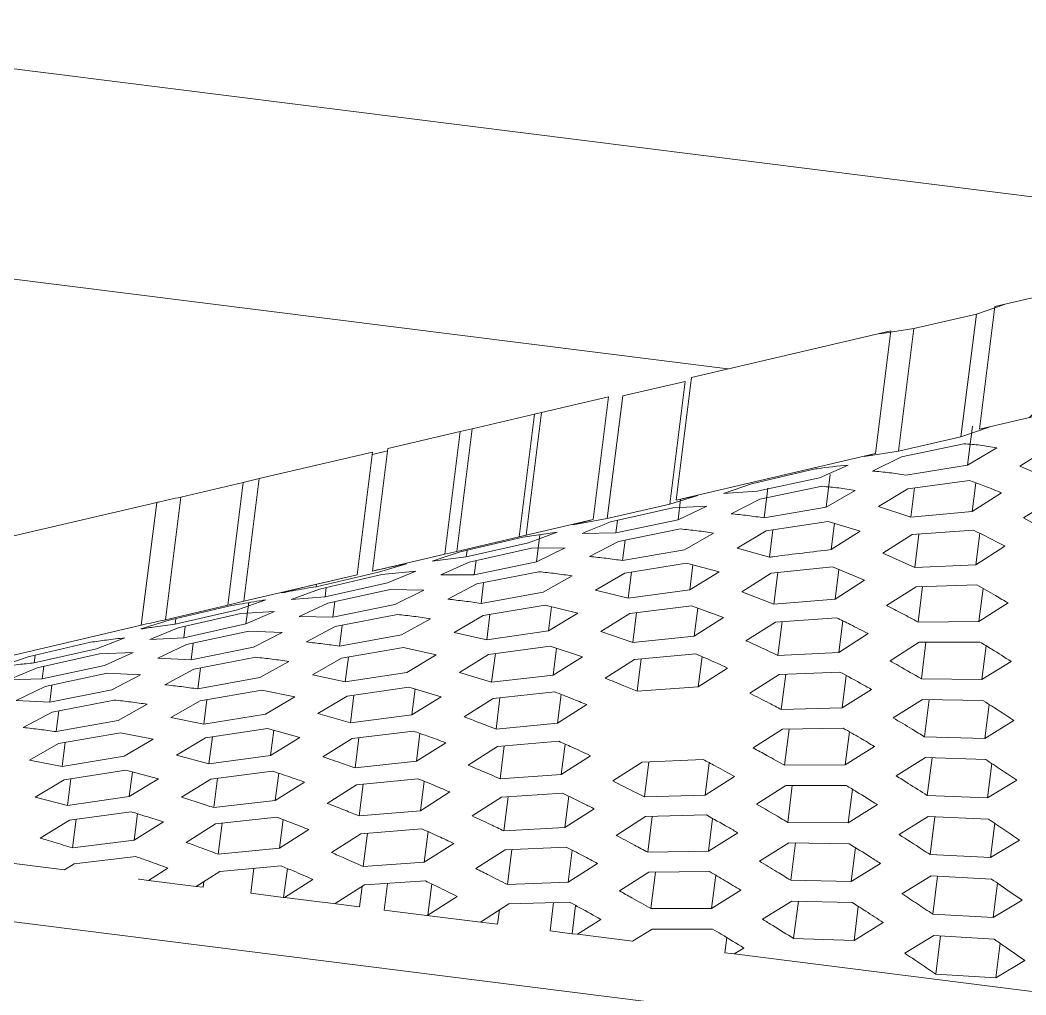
# Model space of a CAD drawing. Extents: x 14808 to 20058, y -13198 to -11680.
# Drawn here: x 15202.343 to 15204.513, y -12628.955 to -12626.853 of the extents above; entities that cross this region are included whole.
import ezdxf

# ---------------------------------------------------------------- set-up
doc = ezdxf.new("R2010")
doc.units = 0
doc.header["$LTSCALE"] = 7
doc.header["$MEASUREMENT"] = 0
doc.layers.get('0').update_dxf_attribs({"color": 2, "linetype": 'CONTINUOUS'})
pattern_1 = [(45, (344.9468, 39.5322), (-0.561266, 0.561266), [])]

# ---------------------------------------------------------------- blocks, each defined once
blk = doc.blocks.new('A$C37B80C3A')
at = {"linetype": 'Continuous', "lineweight": 0}
h = blk.add_hatch(dxfattribs=at)
h.set_pattern_fill('ANSI31', scale=0.25, style=0)
h.set_pattern_definition(pattern_1)
h.paths.add_polyline_path([(5.814, 3.8639), (5.7516, 3.8493), (5.735, 3.717), (5.8207, 3.737), (6.1483, 3.6959), (6.2264, 3.6552), (6.243, 3.7875), (6.1861, 3.8171)], flags=0)
h = blk.add_hatch(dxfattribs=at)
h.set_pattern_fill('ANSI31', scale=0.25, style=0)
h.set_pattern_definition(pattern_1)
h.paths.add_polyline_path([(5.6392, 3.823), (5.4243, 3.7728), (5.4077, 3.6405), (5.6226, 3.6907)], flags=0)
h = blk.add_hatch(dxfattribs=at)
h.set_pattern_fill('ANSI31', scale=0.25, style=0)
h.set_pattern_definition(pattern_1)
h.paths.add_polyline_path([(5.2459, 3.6027), (5.3183, 3.6196), (5.3349, 3.7519), (5.2625, 3.7349)], flags=0)
h = blk.add_hatch(dxfattribs=at)
h.set_pattern_fill('ANSI31', scale=0.25, style=0)
h.set_pattern_definition(pattern_1)
h.paths.add_polyline_path([(5.1583, 3.5822), (5.1749, 3.7145), (5.097, 3.6962), (5.0804, 3.564)], flags=0)
h = blk.add_hatch(dxfattribs=at)
h.set_pattern_fill('ANSI31', scale=0.25, style=0)
h.set_pattern_definition(pattern_1)
h.paths.add_polyline_path([(5.0637, 3.5601), (5.0803, 3.6923), (4.9582, 3.6638), (4.9416, 3.5315)], flags=0)
h = blk.add_hatch(dxfattribs=at)
h.set_pattern_fill('ANSI31', scale=0.25, style=0)
h.set_pattern_definition(pattern_1)
h.paths.add_polyline_path([(4.6373, 3.4604), (4.831, 3.5057), (4.8477, 3.638), (4.6539, 3.5927)], flags=0)
h = blk.add_hatch(dxfattribs=at)
h.set_pattern_fill('ANSI31', color=2, scale=0.25, style=0)
h.set_pattern_definition(pattern_1)
edge = h.paths.add_edge_path(flags=0)
edge.add_line((5.5065, 1.2569), (5.8388, 1.2151))
edge.add_arc((5.8544, 1.3391), 0.125, 262.8349, 347.4791)
edge.add_line((5.9764, 1.312), (6.1695, 2.1814))
edge.add_line((6.1695, 2.1814), (6.8516, 2.0956))
edge.add_line((6.8516, 2.0956), (6.8048, 1.7236))
edge.add_line((6.8048, 1.7236), (7.256, 1.6669))
edge.add_arc((7.2872, 1.9149), 0.25, 262.8349, 348.7493)
edge.add_line((7.5324, 1.8661), (7.6581, 2.4982))
edge.add_line((7.6581, 2.4982), (8.0302, 2.4514))
edge.add_line((8.0302, 2.4514), (8.0925, 2.9475))
edge.add_line((8.0925, 2.9475), (7.9375, 2.967))
edge.add_line((7.9375, 2.967), (7.9141, 2.781))
edge.add_line((7.9141, 2.781), (7.9451, 2.7771))
edge.add_line((7.9451, 2.7771), (7.9217, 2.591))
edge.add_line((7.9217, 2.591), (7.4524, 2.65))
edge.add_line((7.4524, 2.65), (7.3869, 2.1291))
edge.add_line((7.3869, 2.1291), (7.0501, 2.1715))
edge.add_line((7.0501, 2.1715), (7.0766, 2.3823))
edge.add_line((7.0766, 2.3823), (5.0792, 2.6334))
edge.add_line((5.0792, 2.6334), (5.1182, 2.9435))
edge.add_line((5.1182, 2.9435), (4.6351, 3.0042))
edge.add_line((4.6351, 3.0042), (4.5696, 2.4833))
edge.add_line((4.5696, 2.4833), (4.2328, 2.5256))
edge.add_line((4.2328, 2.5256), (4.2983, 3.0465))
edge.add_line((4.2983, 3.0465), (3.8289, 3.1055))
edge.add_line((3.8289, 3.1055), (3.8523, 3.2916))
edge.add_line((3.8523, 3.2916), (3.8833, 3.2877))
edge.add_line((3.8833, 3.2877), (3.9067, 3.4737))
edge.add_line((3.9067, 3.4737), (3.7517, 3.4932))
edge.add_line((3.7517, 3.4932), (3.6893, 2.9971))
edge.add_line((3.6893, 2.9971), (4.0614, 2.9503))
edge.add_line((4.0614, 2.9503), (4.0268, 2.3068))
edge.add_arc((4.2764, 2.2934), 0.25, 176.9205, 262.8349)
edge.add_line((4.2452, 2.0453), (4.6964, 1.9886))
edge.add_line((4.6964, 1.9886), (4.7432, 2.3607))
edge.add_line((4.7432, 2.3607), (5.4253, 2.2749))
edge.add_line((5.4253, 2.2749), (5.3972, 1.3848))
edge.add_arc((5.5221, 1.3809), 0.125, 178.1908, 262.8349)
at = {"color": 7, "linetype": 'Continuous', "lineweight": 15}
for p, q in [((7.7489, 3.7214), (4.2762, 4.158)), ((5.4636, 3.7819), (4.1241, 3.9503)), ((5.814, 3.8639), (5.7516, 3.8493)), ((5.7315, 3.841), (5.7619, 3.8515)), ((5.6642, 3.8257), (5.7315, 3.841)), ((5.7315, 3.841), (5.7149, 3.7088)), ((5.7516, 3.8493), (5.735, 3.717)), ((5.6392, 3.823), (5.4243, 3.7728)), ((5.6226, 3.6907), (5.6392, 3.823)), ((5.6273, 3.8199), (5.6642, 3.8257)), ((5.6642, 3.8257), (5.6476, 3.6934)), ((5.3502, 3.7528), (5.4175, 3.7685)), ((5.4175, 3.7685), (5.4009, 3.6363)), ((5.4243, 3.7728), (5.4077, 3.6405)), ((5.3502, 3.7528), (5.3335, 3.6206)), ((5.3349, 3.7519), (5.2625, 3.7349)), ((5.3183, 3.6196), (5.3349, 3.7519)), ((5.255, 3.7331), (5.1877, 3.7174)), ((5.255, 3.7331), (5.2384, 3.6009)), ((5.2459, 3.6027), (5.2625, 3.7349)), ((5.2625, 3.7349), (5.255, 3.7331)), ((5.8207, 3.737), (5.735, 3.717)), ((5.1749, 3.7145), (5.097, 3.6962)), ((5.1749, 3.7145), (5.1583, 3.5822)), ((5.1877, 3.7174), (5.1711, 3.5851)), ((5.1877, 3.7174), (5.1749, 3.7145)), ((5.7149, 3.7088), (5.7453, 3.7193)), ((5.7274, 3.7202), (5.7221, 3.6782)), ((5.7453, 3.7193), (5.735, 3.717)), ((5.6476, 3.6934), (5.7149, 3.7088)), ((5.7179, 3.7013), (5.6508, 3.6872)), ((5.0803, 3.6923), (4.9582, 3.6638)), ((5.0803, 3.6923), (5.0637, 3.5601)), ((5.0967, 3.6936), (5.08, 3.6897)), ((5.0804, 3.564), (5.097, 3.6962)), ((5.6226, 3.6907), (5.4077, 3.6405)), ((5.6106, 3.6877), (5.6476, 3.6934)), ((5.6226, 3.6907), (5.6106, 3.6877)), ((5.7221, 3.6782), (5.7536, 3.6968)), ((5.7784, 3.677), (5.81, 3.6968)), ((5.5624, 3.6647), (5.5932, 3.6782)), ((5.6508, 3.6872), (5.6197, 3.6718)), ((5.6554, 3.6673), (5.7221, 3.6782)), ((5.8128, 3.6623), (5.7784, 3.677)), ((5.5564, 3.6739), (5.4891, 3.6581)), ((5.574, 3.6681), (5.5695, 3.6328)), ((4.8736, 3.6438), (4.9409, 3.6596)), ((4.9409, 3.6596), (4.9243, 3.5273)), ((4.9409, 3.6596), (4.9582, 3.6638)), ((4.9582, 3.6638), (4.9416, 3.5315)), ((5.4891, 3.6581), (5.4587, 3.6475)), ((5.4952, 3.65), (5.5624, 3.6647)), ((5.5652, 3.6554), (5.4982, 3.6417)), ((5.6575, 3.6527), (5.724, 3.6617)), ((5.7308, 3.6591), (5.7269, 3.6282)), ((5.4009, 3.6363), (5.4311, 3.6456)), ((5.4311, 3.6456), (5.4077, 3.6405)), ((5.4587, 3.6475), (5.4952, 3.65)), ((5.5068, 3.6533), (5.5027, 3.6213)), ((5.5695, 3.6328), (5.6009, 3.6509)), ((5.626, 3.6335), (5.6575, 3.6527)), ((5.6648, 3.6537), (5.6608, 3.6221)), ((5.7586, 3.6485), (5.7269, 3.6282)), ((4.8477, 3.638), (4.6539, 3.5927)), ((4.831, 3.5057), (4.8477, 3.638)), ((4.8736, 3.6438), (4.857, 3.5115)), ((5.3335, 3.6206), (5.4009, 3.6363)), ((5.4408, 3.6341), (5.4043, 3.6323)), ((5.4126, 3.6416), (5.4098, 3.6194)), ((5.4098, 3.6194), (5.4408, 3.6341)), ((5.4982, 3.6417), (5.4671, 3.6258)), ((5.6608, 3.6221), (5.626, 3.6335)), ((5.7825, 3.6213), (5.8141, 3.6415)), ((5.4043, 3.6323), (5.3371, 3.617)), ((5.5027, 3.6213), (5.5695, 3.6328)), ((5.7269, 3.6282), (5.6608, 3.6221)), ((5.3183, 3.6196), (5.2459, 3.6027)), ((5.2965, 3.614), (5.3335, 3.6206)), ((5.3183, 3.6196), (5.2965, 3.614)), ((5.3427, 3.6052), (5.4098, 3.6194)), ((5.3444, 3.6186), (5.3427, 3.6052)), ((5.505, 3.6075), (5.5716, 3.6176)), ((5.5716, 3.6176), (5.6064, 3.6069)), ((5.5784, 3.6155), (5.5749, 3.5871)), ((5.8164, 3.6025), (5.7825, 3.6213)), ((5.2459, 3.6027), (5.2384, 3.6009)), ((5.2793, 3.6061), (5.2423, 3.6004)), ((5.2487, 3.5946), (5.2793, 3.6061)), ((5.2609, 3.6032), (5.2572, 3.5738)), ((5.3064, 3.6044), (5.3427, 3.6052)), ((5.4125, 3.6094), (5.3455, 3.596)), ((5.4169, 3.587), (5.4482, 3.6049)), ((5.4735, 3.5888), (5.505, 3.6075)), ((5.5122, 3.6086), (5.5085, 3.579)), ((5.6064, 3.6069), (5.5749, 3.5871)), ((5.6308, 3.5832), (5.6624, 3.6034)), ((5.6624, 3.6034), (5.7284, 3.6082)), ((5.6696, 3.6039), (5.6651, 3.5677)), ((5.7351, 3.6048), (5.7308, 3.5706)), ((5.2384, 3.6009), (5.1711, 3.5851)), ((5.2423, 3.6004), (5.175, 3.5846)), ((5.1815, 3.5792), (5.2487, 3.5946)), ((5.3455, 3.596), (5.3144, 3.5798)), ((5.3528, 3.5974), (5.35, 3.5753)), ((5.7624, 3.5908), (5.7308, 3.5706)), ((5.1583, 3.5822), (5.0804, 3.564)), ((5.175, 3.5846), (5.1447, 3.5748)), ((5.1711, 3.5851), (5.1583, 3.5822)), ((5.1824, 3.5863), (5.1815, 3.5792)), ((5.2519, 3.5887), (5.1847, 3.5737)), ((5.2882, 3.589), (5.2519, 3.5887)), ((5.2572, 3.5738), (5.2882, 3.589)), ((5.35, 3.5753), (5.4169, 3.587)), ((5.5085, 3.579), (5.4735, 3.5888)), ((5.6651, 3.5677), (5.6308, 3.5832)), ((5.117, 3.5719), (5.0867, 3.5629)), ((5.1447, 3.5748), (5.1815, 3.5792)), ((5.1847, 3.5737), (5.1539, 3.5601)), ((5.1921, 3.5754), (5.1901, 3.5599)), ((5.1901, 3.5599), (5.2572, 3.5738)), ((5.3523, 3.5618), (5.419, 3.5726)), ((5.419, 3.5726), (5.4541, 3.5633)), ((5.4259, 3.5708), (5.4225, 3.5439)), ((5.5103, 3.5617), (5.5765, 3.5687)), ((5.5765, 3.5687), (5.6109, 3.5541)), ((5.7308, 3.5706), (5.6651, 3.5677)), ((5.0637, 3.5601), (4.9416, 3.5315)), ((5.0124, 3.5481), (5.0637, 3.5601)), ((5.0867, 3.5629), (5.0194, 3.5472)), ((5.0904, 3.5602), (5.0231, 3.5446)), ((5.1271, 3.564), (5.0904, 3.5602)), ((5.0964, 3.5512), (5.1271, 3.564)), ((5.1539, 3.5601), (5.1901, 3.5599)), ((5.2598, 3.5633), (5.1929, 3.5501)), ((5.2642, 3.5411), (5.2955, 3.5588)), ((5.3209, 3.5434), (5.3523, 3.5618)), ((5.3596, 3.563), (5.356, 3.5347)), ((5.4541, 3.5633), (5.4225, 3.5439)), ((5.4787, 3.5418), (5.5103, 3.5617)), ((5.5175, 3.5624), (5.5133, 3.5285)), ((5.5833, 3.5658), (5.5793, 3.5338)), ((4.9823, 3.5404), (5.0124, 3.5481)), ((5.0198, 3.5498), (5.0194, 3.5472)), ((5.0291, 3.5362), (5.0964, 3.5512)), ((5.1929, 3.5501), (5.1617, 3.5337)), ((5.2002, 3.5515), (5.1974, 3.5292)), ((5.6109, 3.5541), (5.5793, 3.5338)), ((5.6665, 3.5471), (5.6348, 3.5268)), ((5.732, 3.5491), (5.6665, 3.5471)), ((5.6736, 3.5473), (5.6688, 3.5089)), ((5.0231, 3.5446), (4.9925, 3.5333)), ((4.9925, 3.5333), (5.0291, 3.5362)), ((5.0304, 3.5463), (5.0291, 3.5362)), ((5.0994, 3.5441), (5.0323, 3.5295)), ((5.1356, 3.5436), (5.0994, 3.5441)), ((5.1045, 3.528), (5.1356, 3.5436)), ((5.1974, 3.5292), (5.2642, 3.5411)), ((5.356, 3.5347), (5.3209, 3.5434)), ((5.4225, 3.5439), (5.356, 3.5347)), ((5.5133, 3.5285), (5.4787, 3.5418)), ((5.7387, 3.5453), (5.7342, 3.5097)), ((4.857, 3.5115), (4.9243, 3.5273)), ((4.8609, 3.511), (4.9282, 3.5268)), ((4.9243, 3.5273), (4.9416, 3.5315)), ((4.9652, 3.533), (4.9348, 3.5224)), ((4.9468, 3.53), (4.9439, 3.507)), ((5.0323, 3.5295), (5.0014, 3.5152)), ((5.0396, 3.5311), (5.0375, 3.5143)), ((5.0375, 3.5143), (5.1045, 3.528)), ((5.1997, 3.516), (5.2664, 3.5272)), ((5.2664, 3.5272), (5.3016, 3.5187)), ((5.2733, 3.5255), (5.2701, 3.4996)), ((5.358, 3.5183), (5.4243, 3.5266)), ((5.4243, 3.5266), (5.459, 3.5138)), ((5.5793, 3.5338), (5.5133, 3.5285)), ((5.7342, 3.5097), (5.7658, 3.5296)), ((4.9348, 3.5224), (4.8675, 3.5069)), ((4.9382, 3.5181), (4.8709, 3.5027)), ((4.9747, 3.5206), (4.9382, 3.5181)), ((4.9439, 3.507), (4.9747, 3.5206)), ((5.0014, 3.5152), (5.0375, 3.5143)), ((5.1072, 3.5172), (5.0402, 3.5041)), ((5.1683, 3.4978), (5.1997, 3.516)), ((5.207, 3.5172), (5.2035, 3.4898)), ((5.3016, 3.5187), (5.2701, 3.4996)), ((5.3264, 3.4988), (5.358, 3.5183)), ((5.3652, 3.5192), (5.3611, 3.4869)), ((5.4311, 3.5241), (5.4273, 3.4938)), ((4.831, 3.5057), (4.6373, 3.4604)), ((4.8306, 3.5016), (4.8609, 3.511)), ((4.8682, 3.5128), (4.8675, 3.5069)), ((4.8767, 3.4922), (4.9439, 3.507)), ((4.8783, 3.5044), (4.8767, 3.4922)), ((5.0402, 3.5041), (5.009, 3.4876)), ((5.0475, 3.5055), (5.0447, 3.4831)), ((5.1115, 3.4951), (5.1428, 3.5127)), ((5.459, 3.5138), (5.4273, 3.4938)), ((5.5148, 3.5091), (5.4831, 3.4889)), ((5.5807, 3.5136), (5.5148, 3.5091)), ((5.522, 3.5096), (5.5174, 3.4731)), ((5.5874, 3.5104), (5.5831, 3.4763)), ((5.6688, 3.5089), (5.7342, 3.5097)), ((4.8709, 3.5027), (4.8403, 3.4904)), ((4.9469, 3.4991), (4.8797, 3.4847)), ((4.983, 3.4979), (4.9469, 3.4991)), ((4.9519, 3.482), (4.983, 3.4979)), ((5.0447, 3.4831), (5.1115, 3.4951)), ((5.2035, 3.4898), (5.1683, 3.4978)), ((5.2701, 3.4996), (5.2035, 3.4898)), ((5.3611, 3.4869), (5.3264, 3.4988)), ((5.4273, 3.4938), (5.3611, 3.4869)), ((5.5831, 3.4763), (5.6148, 3.4966)), ((4.709, 3.4716), (4.7763, 3.4873)), ((4.8131, 3.492), (4.7826, 3.4803)), ((4.8403, 3.4904), (4.8767, 3.4922)), ((4.8797, 3.4847), (4.8488, 3.47)), ((4.8871, 3.4863), (4.8848, 3.4685)), ((4.8848, 3.4685), (4.9519, 3.482)), ((5.2055, 3.4741), (5.272, 3.4832)), ((5.272, 3.4832), (5.3068, 3.4717)), ((5.6384, 3.4672), (5.67, 3.4873)), ((5.67, 3.4873), (5.7354, 3.4875)), ((5.6772, 3.4873), (5.6722, 3.4478)), ((5.742, 3.4835), (5.7375, 3.4471)), ((4.6786, 3.461), (4.709, 3.4716)), ((4.7826, 3.4803), (4.7153, 3.465)), ((4.7164, 3.4733), (4.7153, 3.465)), ((4.7858, 3.4749), (4.7186, 3.4597)), ((4.8223, 3.4764), (4.7858, 3.4749)), ((4.7914, 3.4622), (4.8223, 3.4764)), ((4.9545, 3.4711), (4.8875, 3.4581)), ((5.047, 3.4701), (5.1138, 3.4815)), ((5.0543, 3.4713), (5.0509, 3.4446)), ((5.1138, 3.4815), (5.149, 3.4737)), ((5.149, 3.4737), (5.1175, 3.4548)), ((5.174, 3.4548), (5.2055, 3.4741)), ((5.2128, 3.4751), (5.2088, 3.4441)), ((5.2788, 3.4809), (5.2752, 3.4519)), ((5.3068, 3.4717), (5.2752, 3.4519)), ((5.4289, 3.4747), (5.3628, 3.4686)), ((5.4357, 3.4718), (5.4316, 3.4393)), ((5.5174, 3.4731), (5.5831, 3.4763)), ((4.7242, 3.4477), (4.7914, 3.4622)), ((4.726, 3.4614), (4.7242, 3.4477)), ((4.8488, 3.47), (4.8848, 3.4685)), ((4.9588, 3.4491), (4.9901, 3.4666)), ((5.0156, 3.4521), (5.047, 3.4701)), ((5.3628, 3.4686), (5.3312, 3.4486)), ((5.37, 3.4693), (5.3656, 3.4344)), ((5.769, 3.4667), (5.7375, 3.4471)), ((4.7186, 3.4597), (4.6879, 3.4467)), ((4.7943, 3.4538), (4.7272, 3.4396)), ((4.8303, 3.4521), (4.7943, 3.4538)), ((4.7992, 3.4361), (4.8303, 3.4521)), ((4.8875, 3.4581), (4.8563, 3.4415)), ((4.8948, 3.4595), (4.892, 3.437)), ((5.0509, 3.4446), (5.0156, 3.4521)), ((5.1175, 3.4548), (5.0509, 3.4446)), ((5.2088, 3.4441), (5.174, 3.4548)), ((5.2752, 3.4519), (5.2088, 3.4441)), ((5.4316, 3.4393), (5.4632, 3.4595)), ((5.4871, 3.4323), (5.5188, 3.4526)), ((5.5188, 3.4526), (5.5844, 3.4552)), ((5.5259, 3.4528), (5.5212, 3.4148)), ((5.5911, 3.4515), (5.5867, 3.4164)), ((4.6879, 3.4467), (4.7242, 3.4477)), ((4.7272, 3.4396), (4.6962, 3.4245)), ((4.7345, 3.4411), (4.7322, 3.4226)), ((4.892, 3.437), (4.9588, 3.4491)), ((5.053, 3.4293), (5.1195, 3.439)), ((5.1195, 3.439), (5.1544, 3.4285)), ((5.3656, 3.4344), (5.4316, 3.4393)), ((5.7375, 3.4471), (5.6722, 3.4478)), ((4.7322, 3.4226), (4.7992, 3.4361)), ((4.8943, 3.4241), (4.9611, 3.4357)), ((4.9611, 3.4357), (4.9964, 3.4283)), ((4.9964, 3.4283), (4.965, 3.4097)), ((5.0215, 3.4103), (5.053, 3.4293)), ((5.0602, 3.4304), (5.0565, 3.4003)), ((5.1264, 3.4369), (5.1229, 3.4089)), ((5.1544, 3.4285), (5.1229, 3.4089)), ((5.2769, 3.4337), (5.2106, 3.4265)), ((5.2837, 3.4311), (5.2797, 3.3999)), ((5.6183, 3.4365), (5.5867, 3.4164)), ((4.6962, 3.4245), (4.7322, 3.4226)), ((4.8018, 3.425), (4.7348, 3.412)), ((4.8061, 3.403), (4.8374, 3.4205)), ((4.863, 3.4062), (4.8943, 3.4241)), ((4.9016, 3.4254), (4.8983, 3.3991)), ((5.2106, 3.4265), (5.179, 3.4067)), ((5.2178, 3.4273), (5.2136, 3.3937)), ((5.2797, 3.3999), (5.3114, 3.42)), ((5.6418, 3.4058), (5.6734, 3.4257)), ((5.6734, 3.4257), (5.7386, 3.4245)), ((5.6805, 3.4255), (5.6755, 3.3854)), ((5.7452, 3.4203), (5.7406, 3.3836)), ((4.7348, 3.412), (4.7036, 3.3954)), ((4.7421, 3.4134), (4.7393, 3.3909)), ((4.8983, 3.3991), (4.863, 3.4062)), ((4.965, 3.4097), (4.8983, 3.3991)), ((5.0565, 3.4003), (5.0215, 3.4103)), ((5.1229, 3.4089), (5.0565, 3.4003)), ((5.5867, 3.4164), (5.5212, 3.4148)), ((4.7393, 3.3909), (4.8061, 3.403)), ((5.2136, 3.3937), (5.2797, 3.3999)), ((5.7721, 3.4029), (5.7406, 3.3836)), ((4.7416, 3.3781), (4.8084, 3.3898)), ((4.8084, 3.3898), (4.8438, 3.3828)), ((4.8689, 3.3654), (4.9004, 3.3843)), ((4.9004, 3.3843), (4.967, 3.3943)), ((4.9077, 3.3854), (4.904, 3.3561)), ((4.967, 3.3943), (5.002, 3.3846)), ((4.9739, 3.3924), (4.9705, 3.3652)), ((5.002, 3.3846), (4.9705, 3.3652)), ((5.1246, 3.3915), (5.0583, 3.3834)), ((5.0655, 3.3843), (5.0615, 3.3518)), ((5.1315, 3.389), (5.1277, 3.3589)), ((5.4908, 3.3733), (5.5224, 3.3935)), ((5.5224, 3.3935), (5.5879, 3.3946)), ((5.5296, 3.3936), (5.5247, 3.3546)), ((5.5946, 3.3908), (5.5901, 3.355)), ((5.7406, 3.3836), (5.6755, 3.3854)), ((4.7103, 3.3603), (4.7416, 3.3781)), ((4.7489, 3.3794), (4.7457, 3.3535)), ((4.8438, 3.3828), (4.8124, 3.3643)), ((5.0583, 3.3834), (5.0267, 3.3638)), ((5.1277, 3.3589), (5.1593, 3.3789)), ((5.1836, 3.3547), (5.2152, 3.3749)), ((5.2152, 3.3749), (5.2813, 3.3805)), ((5.2224, 3.3755), (5.218, 3.34)), ((5.288, 3.3775), (5.2839, 3.3447)), ((5.6217, 3.3749), (5.5901, 3.355)), ((4.8124, 3.3643), (4.7457, 3.3535)), ((4.904, 3.3561), (4.8689, 3.3654)), ((4.9705, 3.3652), (4.904, 3.3561)), ((5.3155, 3.365), (5.2839, 3.3447)), ((5.6766, 3.3629), (5.645, 3.3433)), ((5.7417, 3.3608), (5.6766, 3.3629)), ((5.6837, 3.3627), (5.6786, 3.3221)), ((4.7457, 3.3535), (4.7103, 3.3603)), ((5.0615, 3.3518), (5.1277, 3.3589)), ((5.3394, 3.3378), (5.3711, 3.358)), ((5.3711, 3.358), (5.4368, 3.3609)), ((5.3783, 3.3583), (5.3735, 3.3205)), ((5.4435, 3.3574), (5.4391, 3.3226)), ((5.5901, 3.355), (5.5247, 3.3546)), ((5.7482, 3.3564), (5.7436, 3.3195)), ((4.7478, 3.3389), (4.8144, 3.3493)), ((4.8144, 3.3493), (4.8495, 3.3402)), ((4.8214, 3.3475), (4.818, 3.321)), ((4.9723, 3.3483), (4.9059, 3.3397)), ((4.9792, 3.346), (4.9755, 3.3168)), ((5.2839, 3.3447), (5.218, 3.34)), ((5.4707, 3.3427), (5.4391, 3.3226)), ((4.7164, 3.3203), (4.7478, 3.3389)), ((4.7551, 3.3401), (4.7515, 3.3114)), ((4.8495, 3.3402), (4.818, 3.321)), ((4.9059, 3.3397), (4.8744, 3.3202)), ((4.9131, 3.3406), (4.9092, 3.309)), ((4.9755, 3.3168), (5.0071, 3.3366)), ((5.0315, 3.3136), (5.0631, 3.3336)), ((5.0631, 3.3336), (5.1293, 3.3402)), ((5.0704, 3.3343), (5.066, 3.3)), ((5.1361, 3.3374), (5.1321, 3.3057)), ((5.5259, 3.3328), (5.4943, 3.3128)), ((5.5912, 3.3328), (5.5259, 3.3328)), ((5.533, 3.3328), (5.5281, 3.2931)), ((5.7436, 3.3195), (5.7751, 3.3386)), ((4.7515, 3.3114), (4.7164, 3.3203)), ((4.818, 3.321), (4.7515, 3.3114)), ((5.1637, 3.3259), (5.1321, 3.3057)), ((5.1878, 3.3), (5.2194, 3.3202)), ((5.2194, 3.3202), (5.2853, 3.3245)), ((5.2266, 3.3207), (5.222, 3.284)), ((5.292, 3.3212), (5.2878, 3.2874)), ((5.4391, 3.3226), (5.3735, 3.3205)), ((5.5979, 3.3288), (5.5933, 3.2926)), ((5.6786, 3.3221), (5.7436, 3.3195)), ((4.9092, 3.309), (4.9755, 3.3168)), ((5.5933, 3.2926), (5.6249, 3.3122)), ((4.8199, 3.3045), (4.7534, 3.2954)), ((4.8268, 3.3024), (4.8232, 3.2739)), ((4.9109, 3.2914), (4.9772, 3.2987)), ((5.1321, 3.3057), (5.066, 3.3)), ((5.3194, 3.3077), (5.2878, 3.2874)), ((5.3748, 3.2993), (5.3432, 3.2791)), ((5.4404, 3.3011), (5.3748, 3.2993)), ((5.382, 3.2995), (5.3771, 3.2609)), ((5.447, 3.2973), (5.4426, 3.2619)), ((5.6797, 3.2994), (5.6482, 3.28)), ((5.7447, 3.2966), (5.6797, 3.2994)), ((5.6868, 3.2991), (5.6817, 3.2583)), ((4.7534, 3.2954), (4.7219, 3.2761)), ((4.7607, 3.2964), (4.7568, 3.2656)), ((4.8232, 3.2739), (4.8548, 3.2935)), ((4.8793, 3.2715), (4.9109, 3.2914)), ((4.9182, 3.2922), (4.914, 3.2587)), ((4.984, 3.2961), (4.9801, 3.2653)), ((5.2878, 3.2874), (5.222, 3.284)), ((5.5281, 3.2931), (5.5933, 3.2926)), ((5.7513, 3.2921), (5.7466, 3.2551)), ((5.0117, 3.2853), (4.9801, 3.2653)), ((5.036, 3.2606), (5.0676, 3.2808)), ((5.0676, 3.2808), (5.1336, 3.2861)), ((5.0748, 3.2814), (5.0703, 3.2456)), ((5.1403, 3.2831), (5.1362, 3.2502)), ((5.4426, 3.2619), (5.4742, 3.2819)), ((7.7591, 2.8005), (4.0384, 3.2682)), ((4.7483, 3.2419), (4.5041, 3.2726)), ((4.7568, 3.2656), (4.8232, 3.2739)), ((4.9801, 3.2653), (4.914, 3.2587)), ((5.1679, 3.2704), (5.1362, 3.2502)), ((5.2891, 3.2665), (5.2234, 3.2635)), ((5.5292, 3.2709), (5.4976, 3.2511)), ((5.5945, 3.2701), (5.5292, 3.2709)), ((5.5364, 3.2709), (5.5313, 3.2308)), ((5.6011, 3.2659), (5.5965, 3.2294)), ((5.7466, 3.2551), (5.7781, 3.2739)), ((4.7586, 3.2484), (4.825, 3.2563)), ((5.2234, 3.2635), (5.1918, 3.2432)), ((5.2306, 3.2638), (5.2258, 3.2261)), ((5.2958, 3.2631), (5.2915, 3.2285)), ((5.3771, 3.2609), (5.4426, 3.2619)), ((5.6817, 3.2583), (5.7466, 3.2551)), ((4.7483, 3.2419), (4.7586, 3.2484)), ((4.8596, 3.2438), (4.8387, 3.2306)), ((4.9156, 3.2401), (4.9817, 3.2463)), ((4.9525, 3.2436), (4.9491, 3.2167)), ((4.9885, 3.2434), (4.9845, 3.2122)), ((5.1362, 3.2502), (5.0703, 3.2456)), ((5.2915, 3.2285), (5.3231, 3.2487)), ((5.5965, 3.2294), (5.628, 3.2489)), ((4.8903, 3.2241), (4.9156, 3.2401)), ((5.3784, 3.2393), (5.3467, 3.2192)), ((5.4438, 3.24), (5.3784, 3.2393)), ((5.3855, 3.2393), (5.3806, 3.2001)), ((5.4504, 3.2361), (5.4459, 3.2003)), ((5.6512, 3.2162), (5.6828, 3.2354)), ((5.6828, 3.2354), (5.7477, 3.232)), ((5.6898, 3.235), (5.6847, 3.1941)), ((4.829, 3.2318), (4.8279, 3.2319)), ((4.8387, 3.2306), (4.829, 3.2318)), ((4.8903, 3.2241), (4.8387, 3.2306)), ((4.8978, 3.2231), (4.8903, 3.2241)), ((4.8985, 3.2293), (4.8978, 3.2231)), ((5.0161, 3.2316), (4.9856, 3.2121)), ((5.0718, 3.2257), (5.0401, 3.2055)), ((5.069, 3.224), (5.0662, 3.202)), ((5.1376, 3.2299), (5.0718, 3.2257)), ((5.0965, 3.2273), (5.0929, 3.1986)), ((5.1443, 3.2267), (5.1401, 3.1929)), ((5.2258, 3.2261), (5.2915, 3.2285)), ((5.5313, 3.2308), (5.5965, 3.2294)), ((5.7542, 3.2275), (5.7496, 3.1904)), ((4.9845, 3.2122), (4.9491, 3.2167)), ((4.9856, 3.2121), (4.9845, 3.2122)), ((5.0408, 3.2052), (4.9856, 3.2121)), ((5.1401, 3.1929), (5.1717, 3.2132)), ((5.4459, 3.2003), (5.4775, 3.2201)), ((5.0401, 3.2055), (5.0408, 3.2052)), ((5.0408, 3.2052), (5.0662, 3.202)), ((5.2272, 3.2051), (5.1967, 3.1856)), ((5.2928, 3.2072), (5.2272, 3.2051)), ((5.2756, 3.2066), (5.2718, 3.1761)), ((5.2994, 3.2035), (5.2956, 3.1731)), ((5.3806, 3.2001), (5.4459, 3.2003)), ((5.5009, 3.1887), (5.5325, 3.2083)), ((5.5325, 3.2083), (5.5976, 3.2068)), ((5.5396, 3.2082), (5.5345, 3.1678)), ((5.6042, 3.2025), (5.5996, 3.1658)), ((5.781, 3.2091), (5.7496, 3.1904)), ((5.0929, 3.1986), (5.1388, 3.1928)), ((5.1388, 3.1928), (5.1401, 3.1929)), ((5.1967, 3.1856), (5.1388, 3.1928)), ((5.2172, 3.1987), (5.2153, 3.1832)), ((5.7496, 3.1904), (5.6847, 3.1941)), ((5.1967, 3.1856), (5.2153, 3.1832)), ((5.3014, 3.1724), (5.3266, 3.1885)), ((5.3608, 3.1649), (5.3818, 3.1781)), ((5.3818, 3.1781), (5.4471, 3.1781)), ((5.6311, 3.1851), (5.5996, 3.1658)), ((5.2718, 3.1761), (5.2956, 3.1731)), ((5.2956, 3.1731), (5.3014, 3.1724)), ((5.3608, 3.1649), (5.3014, 3.1724)), ((5.4623, 3.1689), (5.4603, 3.1524)), ((5.5996, 3.1658), (5.5345, 3.1678)), ((5.6543, 3.1521), (5.6858, 3.1711)), ((5.6858, 3.1711), (5.7506, 3.1672)), ((5.6928, 3.1707), (5.6877, 3.1296)), ((5.4808, 3.1576), (5.4704, 3.1512)), ((5.7572, 3.1627), (5.7525, 3.1255)), ((5.4704, 3.1512), (5.4603, 3.1524)), ((5.8085, 3.1087), (5.4704, 3.1512)), ((5.7839, 3.144), (5.7525, 3.1255)), ((5.7525, 3.1255), (5.6877, 3.1296))]:
    blk.add_line(p, q, dxfattribs=at)
for points in [[(5.7536, 3.6968), (5.7476, 3.6979), (5.7358, 3.7), (5.7239, 3.7009), (5.7179, 3.7013)], [(5.6197, 3.6718), (5.6257, 3.6713), (5.6377, 3.6703), (5.6495, 3.6683), (5.6554, 3.6673)], [(5.6009, 3.6509), (5.595, 3.6519), (5.5831, 3.6538), (5.5712, 3.6548), (5.5652, 3.6554)], [(5.4671, 3.6258), (5.473, 3.6252), (5.485, 3.6241), (5.4968, 3.6222), (5.5027, 3.6213)], [(5.4482, 3.6049), (5.4423, 3.6058), (5.4304, 3.6076), (5.4185, 3.6088), (5.4125, 3.6094)], [(5.3144, 3.5798), (5.3203, 3.5791), (5.3323, 3.5779), (5.3441, 3.5762), (5.35, 3.5753)], [(5.2955, 3.5588), (5.2896, 3.5597), (5.2777, 3.5614), (5.2658, 3.5627), (5.2598, 3.5633)], [(5.1617, 3.5337), (5.1676, 3.533), (5.1796, 3.5318), (5.1914, 3.53), (5.1974, 3.5292)], [(5.1428, 3.5127), (5.1369, 3.5136), (5.125, 3.5153), (5.1131, 3.5166), (5.1072, 3.5172)], [(5.009, 3.4876), (5.015, 3.4869), (5.0269, 3.4856), (5.0387, 3.4839), (5.0447, 3.4831)], [(4.9901, 3.4666), (4.9842, 3.4675), (4.9723, 3.4691), (4.9604, 3.4705), (4.9545, 3.4711)], [(4.8563, 3.4415), (4.8623, 3.4408), (4.8742, 3.4395), (4.886, 3.4378), (4.892, 3.437)], [(4.8374, 3.4205), (4.8315, 3.4213), (4.8196, 3.423), (4.8077, 3.4243), (4.8018, 3.425)], [(4.7036, 3.3954), (4.7096, 3.3947), (4.7215, 3.3933), (4.7333, 3.3917), (4.7393, 3.3909)]]:
    blk.add_open_spline(points, degree=3, dxfattribs=at)
for points, knots in [([(5.5932, 3.6782), (5.5821, 3.6771), (5.5698, 3.676), (5.5576, 3.674), (5.5564, 3.6739)], [0, 0, 0, 0, 0.908757, 1, 1, 1, 1]), ([(5.724, 3.6617), (5.7345, 3.658), (5.7461, 3.6538), (5.7575, 3.6489), (5.7586, 3.6485)], [0, 0, 0, 0, 0.908757, 1, 1, 1, 1]), ([(4.8477, 3.638), (4.8483, 3.6381), (4.8569, 3.6401), (4.8656, 3.642), (4.8736, 3.6438)], [0, 0, 0, 0, 0.0721107, 1, 1, 1, 1]), ([(5.3371, 3.617), (5.3276, 3.6132), (5.3174, 3.6091), (5.3072, 3.6048), (5.3064, 3.6044)], [0, 0, 0, 0, 0.922177, 1, 1, 1, 1]), ([(5.7284, 3.6082), (5.7395, 3.6027), (5.7509, 3.597), (5.7622, 3.5909), (5.7624, 3.5908)], [0, 0, 0, 0, 0.979613, 1, 1, 1, 1]), ([(5.5749, 3.5871), (5.5545, 3.5847), (5.5323, 3.5821), (5.5102, 3.5792), (5.5085, 3.579)], [0, 0, 0, 0, 0.922177, 1, 1, 1, 1]), ([(5.0804, 3.564), (5.0872, 3.5656), (5.0994, 3.5684), (5.1116, 3.5708), (5.117, 3.5719)], [0, 0, 0, 0, 0.560403, 1, 1, 1, 1]), ([(5.0194, 3.5472), (5.0152, 3.5465), (5.0028, 3.5444), (4.9905, 3.542), (4.9823, 3.5404)], [0, 0, 0, 0, 0.343559, 1, 1, 1, 1]), ([(5.7658, 3.5296), (5.7613, 3.5322), (5.7501, 3.5389), (5.7388, 3.5453), (5.732, 3.5491)], [0, 0, 0, 0, 0.399853, 1, 1, 1, 1]), ([(4.9282, 3.5268), (4.932, 3.5275), (4.9444, 3.5297), (4.9567, 3.5317), (4.9652, 3.533)], [0, 0, 0, 0, 0.31064, 1, 1, 1, 1]), ([(5.6348, 3.5268), (5.6403, 3.524), (5.6517, 3.5182), (5.663, 3.5121), (5.6688, 3.5089)], [0, 0, 0, 0, 0.487246, 1, 1, 1, 1]), ([(4.8675, 3.5069), (4.8602, 3.5059), (4.848, 3.5043), (4.8357, 3.5024), (4.8306, 3.5016)], [0, 0, 0, 0, 0.58734, 1, 1, 1, 1]), ([(4.831, 3.5057), (4.832, 3.5059), (4.8406, 3.5079), (4.8493, 3.5098), (4.857, 3.5115)], [0, 0, 0, 0, 0.10781, 1, 1, 1, 1]), ([(5.6148, 3.4966), (5.6083, 3.4999), (5.597, 3.5057), (5.5856, 3.5113), (5.5807, 3.5136)], [0, 0, 0, 0, 0.568317, 1, 1, 1, 1]), ([(4.7763, 3.4873), (4.782, 3.4881), (4.7943, 3.4898), (4.8065, 3.4913), (4.8131, 3.492)], [0, 0, 0, 0, 0.462745, 1, 1, 1, 1]), ([(5.4831, 3.4889), (5.4871, 3.4872), (5.4985, 3.4821), (5.5099, 3.4767), (5.5174, 3.4731)], [0, 0, 0, 0, 0.343559, 1, 1, 1, 1]), ([(5.7354, 3.4875), (5.7397, 3.4849), (5.7509, 3.4781), (5.7621, 3.471), (5.769, 3.4667)], [0, 0, 0, 0, 0.382115, 1, 1, 1, 1]), ([(5.4632, 3.4595), (5.4597, 3.4612), (5.4483, 3.4664), (5.4368, 3.4713), (5.4289, 3.4747)], [0, 0, 0, 0, 0.31064, 1, 1, 1, 1]), ([(4.7153, 3.465), (4.7097, 3.4644), (4.6975, 3.4632), (4.6852, 3.4618), (4.6786, 3.461)], [0, 0, 0, 0, 0.457161, 1, 1, 1, 1]), ([(5.6722, 3.4478), (5.6642, 3.4525), (5.6529, 3.4591), (5.6416, 3.4654), (5.6384, 3.4672)], [0, 0, 0, 0, 0.715205, 1, 1, 1, 1]), ([(5.5844, 3.4552), (5.5928, 3.4506), (5.6041, 3.4445), (5.6154, 3.4381), (5.6183, 3.4365)], [0, 0, 0, 0, 0.740548, 1, 1, 1, 1]), ([(5.3312, 3.4486), (5.3379, 3.4459), (5.3494, 3.4413), (5.3609, 3.4364), (5.3656, 3.4344)], [0, 0, 0, 0, 0.58734, 1, 1, 1, 1]), ([(5.3114, 3.42), (5.306, 3.4222), (5.2946, 3.4269), (5.283, 3.4314), (5.2769, 3.4337)], [0, 0, 0, 0, 0.462745, 1, 1, 1, 1]), ([(5.5212, 3.4148), (5.5169, 3.4171), (5.5055, 3.423), (5.4942, 3.4288), (5.4871, 3.4323)], [0, 0, 0, 0, 0.380148, 1, 1, 1, 1]), ([(5.7386, 3.4245), (5.7468, 3.4193), (5.758, 3.4121), (5.7691, 3.4048), (5.7721, 3.4029)], [0, 0, 0, 0, 0.736226, 1, 1, 1, 1]), ([(5.179, 3.4067), (5.1843, 3.4048), (5.1959, 3.4006), (5.2074, 3.3961), (5.2136, 3.3937)], [0, 0, 0, 0, 0.457161, 1, 1, 1, 1]), ([(5.6755, 3.3854), (5.6711, 3.3881), (5.6599, 3.395), (5.6487, 3.4017), (5.6418, 3.4058)], [0, 0, 0, 0, 0.386377, 1, 1, 1, 1]), ([(5.1593, 3.3789), (5.1526, 3.3814), (5.141, 3.3857), (5.1295, 3.3898), (5.1246, 3.3915)], [0, 0, 0, 0, 0.582465, 1, 1, 1, 1]), ([(5.5879, 3.3946), (5.5941, 3.3911), (5.6054, 3.3846), (5.6166, 3.3779), (5.6217, 3.3749)], [0, 0, 0, 0, 0.548991, 1, 1, 1, 1]), ([(5.2813, 3.3805), (5.2859, 3.3784), (5.2974, 3.3734), (5.3088, 3.3681), (5.3155, 3.365)], [0, 0, 0, 0, 0.408202, 1, 1, 1, 1]), ([(5.5247, 3.3546), (5.5184, 3.3581), (5.5071, 3.3645), (5.4958, 3.3706), (5.4908, 3.3733)], [0, 0, 0, 0, 0.560276, 1, 1, 1, 1]), ([(5.0267, 3.3638), (5.034, 3.3613), (5.0456, 3.3574), (5.0572, 3.3533), (5.0615, 3.3518)], [0, 0, 0, 0, 0.630731, 1, 1, 1, 1]), ([(5.218, 3.34), (5.2145, 3.3416), (5.2031, 3.3466), (5.1916, 3.3514), (5.1836, 3.3547)], [0, 0, 0, 0, 0.302688, 1, 1, 1, 1]), ([(5.4368, 3.3609), (5.4411, 3.3586), (5.4525, 3.3527), (5.4638, 3.3465), (5.4707, 3.3427)], [0, 0, 0, 0, 0.383065, 1, 1, 1, 1]), ([(5.7751, 3.3386), (5.7695, 3.3423), (5.7583, 3.3498), (5.7472, 3.3572), (5.7417, 3.3608)], [0, 0, 0, 0, 0.505868, 1, 1, 1, 1]), ([(5.0071, 3.3366), (5.0023, 3.3382), (4.9908, 3.3423), (4.9791, 3.3461), (4.9723, 3.3483)], [0, 0, 0, 0, 0.411842, 1, 1, 1, 1]), ([(5.645, 3.3433), (5.6494, 3.3406), (5.6606, 3.3336), (5.6717, 3.3265), (5.6786, 3.3221)], [0, 0, 0, 0, 0.386601, 1, 1, 1, 1]), ([(5.1293, 3.3402), (5.1367, 3.3372), (5.1482, 3.3325), (5.1596, 3.3276), (5.1637, 3.3259)], [0, 0, 0, 0, 0.641915, 1, 1, 1, 1]), ([(5.3735, 3.3205), (5.3706, 3.322), (5.3593, 3.3278), (5.3479, 3.3335), (5.3394, 3.3378)], [0, 0, 0, 0, 0.252327, 1, 1, 1, 1]), ([(5.6249, 3.3122), (5.6174, 3.3169), (5.6062, 3.3238), (5.5949, 3.3306), (5.5912, 3.3328)], [0, 0, 0, 0, 0.670994, 1, 1, 1, 1]), ([(4.8744, 3.3202), (4.8804, 3.3183), (4.892, 3.3147), (4.9036, 3.3108), (4.9092, 3.309)], [0, 0, 0, 0, 0.518913, 1, 1, 1, 1]), ([(5.2853, 3.3245), (5.2931, 3.3207), (5.3045, 3.3152), (5.3158, 3.3095), (5.3194, 3.3077)], [0, 0, 0, 0, 0.683416, 1, 1, 1, 1]), ([(5.066, 3.3), (5.0609, 3.302), (5.0494, 3.3067), (5.0379, 3.3112), (5.0315, 3.3136)], [0, 0, 0, 0, 0.449101, 1, 1, 1, 1]), ([(5.4943, 3.3128), (5.5029, 3.3078), (5.5142, 3.3013), (5.5254, 3.2947), (5.5281, 3.2931)], [0, 0, 0, 0, 0.766138, 1, 1, 1, 1]), ([(4.8548, 3.2935), (4.8488, 3.2955), (4.8372, 3.2992), (4.8255, 3.3028), (4.8199, 3.3045)], [0, 0, 0, 0, 0.5159393, 1, 1, 1, 1]), ([(4.9772, 3.2987), (4.983, 3.2965), (4.9945, 3.2921), (5.006, 3.2876), (5.0117, 3.2853)], [0, 0, 0, 0, 0.504697, 1, 1, 1, 1]), ([(5.222, 3.284), (5.2172, 3.2863), (5.2058, 3.2917), (5.1944, 3.297), (5.1878, 3.3)], [0, 0, 0, 0, 0.423801, 1, 1, 1, 1]), ([(5.4742, 3.2819), (5.4708, 3.2839), (5.4595, 3.2904), (5.4482, 3.2967), (5.4404, 3.3011)], [0, 0, 0, 0, 0.301954, 1, 1, 1, 1]), ([(5.7781, 3.2739), (5.7696, 3.2797), (5.7585, 3.2873), (5.7473, 3.2948), (5.7447, 3.2966)], [0, 0, 0, 0, 0.761322, 1, 1, 1, 1]), ([(4.7219, 3.2761), (4.7269, 3.2747), (4.7385, 3.2713), (4.7502, 3.2676), (4.7568, 3.2656)], [0, 0, 0, 0, 0.426939, 1, 1, 1, 1]), ([(5.1336, 3.2861), (5.1395, 3.2834), (5.151, 3.2783), (5.1624, 3.273), (5.1679, 3.2704)], [0, 0, 0, 0, 0.521039, 1, 1, 1, 1]), ([(5.3432, 3.2791), (5.3498, 3.2756), (5.3611, 3.2696), (5.3724, 3.2634), (5.3771, 3.2609)], [0, 0, 0, 0, 0.58215, 1, 1, 1, 1]), ([(5.6482, 3.28), (5.6565, 3.2747), (5.6677, 3.2675), (5.6788, 3.2602), (5.6817, 3.2583)], [0, 0, 0, 0, 0.742658, 1, 1, 1, 1]), ([(4.914, 3.2587), (4.9074, 3.2612), (4.8958, 3.2656), (4.8843, 3.2697), (4.8793, 3.2715)], [0, 0, 0, 0, 0.57154, 1, 1, 1, 1]), ([(5.3231, 3.2487), (5.3177, 3.2516), (5.3064, 3.2576), (5.295, 3.2635), (5.2891, 3.2665)], [0, 0, 0, 0, 0.478525, 1, 1, 1, 1]), ([(5.628, 3.2489), (5.6244, 3.2512), (5.6132, 3.2583), (5.602, 3.2653), (5.5945, 3.2701)], [0, 0, 0, 0, 0.324415, 1, 1, 1, 1]), ([(4.825, 3.2563), (4.8295, 3.2547), (4.841, 3.2506), (4.8526, 3.2464), (4.8596, 3.2438)], [0, 0, 0, 0, 0.38958, 1, 1, 1, 1]), ([(5.0703, 3.2456), (5.0638, 3.2485), (5.0523, 3.2536), (5.0409, 3.2585), (5.036, 3.2606)], [0, 0, 0, 0, 0.57097, 1, 1, 1, 1]), ([(4.9817, 3.2463), (4.9861, 3.2444), (4.9975, 3.2396), (5.009, 3.2347), (5.0161, 3.2316)], [0, 0, 0, 0, 0.381661, 1, 1, 1, 1]), ([(5.1918, 3.2432), (5.1965, 3.2408), (5.2079, 3.2352), (5.2192, 3.2294), (5.2258, 3.2261)], [0, 0, 0, 0, 0.418781, 1, 1, 1, 1]), ([(5.4976, 3.2511), (5.5039, 3.2474), (5.5152, 3.2406), (5.5264, 3.2338), (5.5313, 3.2308)], [0, 0, 0, 0, 0.558791, 1, 1, 1, 1]), ([(5.4775, 3.2201), (5.4719, 3.2235), (5.4606, 3.2302), (5.4494, 3.2368), (5.4438, 3.24)], [0, 0, 0, 0, 0.503612, 1, 1, 1, 1]), ([(5.1717, 3.2132), (5.1645, 3.2168), (5.1532, 3.2224), (5.1418, 3.2279), (5.1376, 3.2299)], [0, 0, 0, 0, 0.634774, 1, 1, 1, 1]), ([(5.7477, 3.232), (5.7545, 3.2273), (5.7656, 3.2197), (5.7767, 3.212), (5.781, 3.2091)], [0, 0, 0, 0, 0.611508, 1, 1, 1, 1]), ([(5.3467, 3.2192), (5.3511, 3.2167), (5.3624, 3.2104), (5.3737, 3.204), (5.3806, 3.2001)], [0, 0, 0, 0, 0.388917, 1, 1, 1, 1]), ([(5.6847, 3.1941), (5.6791, 3.1978), (5.668, 3.2052), (5.6568, 3.2125), (5.6512, 3.2162)], [0, 0, 0, 0, 0.499658, 1, 1, 1, 1]), ([(5.3266, 3.1885), (5.3191, 3.1927), (5.3078, 3.199), (5.2965, 3.2051), (5.2928, 3.2072)], [0, 0, 0, 0, 0.668008, 1, 1, 1, 1]), ([(5.5976, 3.2068), (5.6025, 3.2036), (5.6137, 3.1964), (5.6249, 3.1892), (5.6311, 3.1851)], [0, 0, 0, 0, 0.439627, 1, 1, 1, 1]), ([(5.4471, 3.1781), (5.4502, 3.1762), (5.4614, 3.1695), (5.4726, 3.1626), (5.4808, 3.1576)], [0, 0, 0, 0, 0.275588, 1, 1, 1, 1]), ([(5.5345, 3.1678), (5.527, 3.1725), (5.5158, 3.1795), (5.5046, 3.1864), (5.5009, 3.1887)], [0, 0, 0, 0, 0.666963, 1, 1, 1, 1]), ([(5.7506, 3.1672), (5.7545, 3.1645), (5.7656, 3.1568), (5.7767, 3.1491), (5.7839, 3.144)], [0, 0, 0, 0, 0.348845, 1, 1, 1, 1]), ([(5.6877, 3.1296), (5.6793, 3.1353), (5.6682, 3.1428), (5.657, 3.1502), (5.6543, 3.1521)], [0, 0, 0, 0, 0.752271, 1, 1, 1, 1])]:
    blk.add_open_spline(points, degree=3, knots=knots, dxfattribs=at)

msp = doc.modelspace()

# ---------------------------------------------------------------- block references
at = {"xscale": 2, "yscale": 2, "zscale": 2}
msp.add_blockref('A$C37B80C3A', (15192.9427, -12635.1691), dxfattribs=at)

doc.saveas('drawing.dxf')
